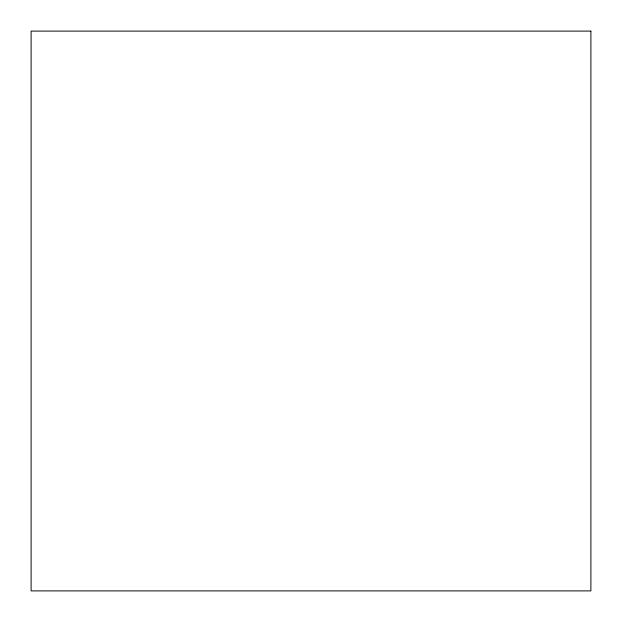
<?xml version="1.0" encoding="UTF-8"?>
<svg xmlns="http://www.w3.org/2000/svg" width="622" height="622" viewBox="0 0 622 622"><rect width="100%" height="100%" fill="white"/><g stroke="black" fill="none" stroke-linecap="round" stroke-linejoin="round"><path stroke-width="0.93" d="M590.9 31.1L31.1 31.1L31.1 590.9L590.9 590.9L590.9 31.1"/></g></svg>
